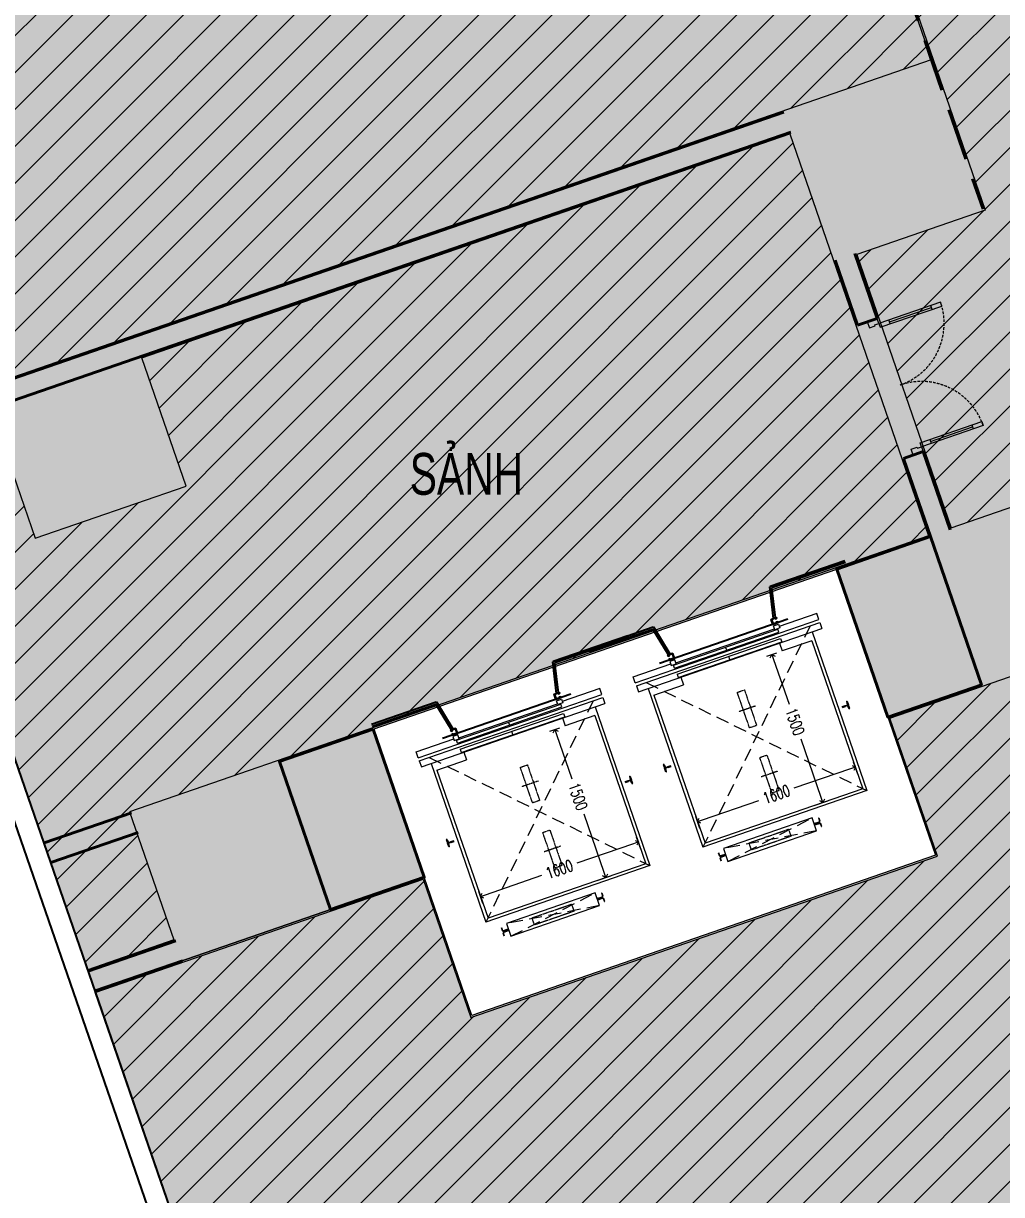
# Model space of a CAD drawing. Header units: millimetres. Extents: x -11451263 to 11578383104, y -507 to 1450429.
# Drawn here: x 12378618 to 12387991, y 1028272 to 1039488 of the extents above; entities that cross this region are included whole.
import ezdxf

# ---------------------------------------------------------------- set-up
doc = ezdxf.new("R2010")
doc.units = ezdxf.units.MM
doc.header["$MEASUREMENT"] = 0
for name, pattern in [('DASH', [0.35, 0.25, -0.1]), ('Xref_ST_MBDV Cot vach 30.7.2022$0$CENTERX2', [4, 2.5, -0.5, 0.5, -0.5]), ('Xref_ST_MBDV Cot vach 30.7.2022$0$HIDDEN', [0.375, 0.25, -0.125]), ('Xref_ST_MBDV Cot vach 30.7.2022$0$HIDDEN2', [0.1875, 0.125, -0.0625]), ('Xref_ST_MBDV Cot vach 30.7.2022$0$PHANTOMX2', [5, 2.5, -0.5, 0.5, -0.5, 0.5, -0.5])]:
    doc.linetypes.add(name, pattern=pattern)
doc.layers.get('0').update_dxf_attribs({"linetype": 'CONTINUOUS', "lineweight": 13})
doc.layers.get('Defpoints').update_dxf_attribs({"color": 5, "linetype": 'CONTINUOUS', "lineweight": 13})
for name, color, linetype in [('A-GLAZ', 135, 'CONTINUOUS'), ('TNG', 50, 'CONTINUOUS'), ('Xref_ST_MBDV Cot vach 30.7.2022$0$KT-Net manh', 139, 'CONTINUOUS')]:
    doc.layers.add(name, color=color, linetype=linetype)
for name, color, linetype, lineweight in [('CUA', 37, 'CONTINUOUS', 13), ('DO DIEN TICH THONG THUY', 141, 'CONTINUOUS', 13), ('KT-Chu viet', 255, 'CONTINUOUS', 20), ('KT-Net cat', 1, 'CONTINUOUS', 40), ('KT-Net cua', 87, 'CONTINUOUS', 9), ('KT-Net to mau', 159, 'CONTINUOUS', 18), ('Xref_ST_MBDV Cot vach 30.7.2022$0$KT-Noi that', 36, 'CONTINUOUS', 9)]:
    doc.layers.add(name, color=color, linetype=linetype, lineweight=lineweight)
doc.styles.add('Xref_ST_MBDV Cot vach 30.7.2022$0$Arial', font='arial.ttf', dxfattribs={"width": 0.7})
doc.styles.add('Xref_ST_MBDV Cot vach 30.7.2022$0$DIM', font='vnsimli.shx', dxfattribs={"width": 0.7})
doc.dimstyles.new('Xref_ST_MBDV Cot vach 30.7.2022$0$CCU 1-100 A1', dxfattribs={"dimscale": 100, "dimtxt": 2.2, "dimasz": 1, "dimexe": 1, "dimexo": 0, "dimgap": 1, "dimtad": 1, "dimdec": 0, "dimdsep": 46, "dimtxsty": 'Xref_ST_MBDV Cot vach 30.7.2022$0$DIM', "dimblk1": 'Xref_ST_MBDV Cot vach 30.7.2022$0$_ARCHTICK', "dimblk2": 'Xref_ST_MBDV Cot vach 30.7.2022$0$_ARCHTICK', "dimsah": 1, "dimcen": 0, "dimdle": 1, "dimclrd": 256, "dimclre": 256, "dimclrt": 31, "dimadec": 0, "dimazin": 0, "dimtfac": 1, "dimtdec": 0, "dimtix": 1, "dimtmove": 2, "dimatfit": 3, "dimldrblk": 'Xref_ST_MBDV Cot vach 30.7.2022$0$_ARCHTICK', "dimfxl": 0, "dimtolj": 1, "dimarcsym": 0})

# ---------------------------------------------------------------- blocks, each defined once
blk = doc.blocks.new('Xref_ST_MBDV Cot vach 30.7.2022$0$_Open90')
at = {"color": 0, "linetype": 'ByBlock', "lineweight": -2}
for p, q in [((0, 0), (-1, 0)), ((-0.5, 0.5), (0, 0)), ((0, 0), (-0.5, -0.5))]:
    blk.add_line(p, q, dxfattribs=at)
blk = doc.blocks.new('*D27')
at = {"layer": 'Defpoints', "color": 5, "transparency": 16777216}
for p, q in [((-2230, 1494), (-2230, 1596)), ((-730, 1457), (-730, 1596)), ((-2180, 1546), (-1728, 1546)), ((-780, 1546), (-1372, 1546))]:
    blk.add_line(p, q, dxfattribs=at)
at = {"layer": 'Defpoints', "color": 0, "transparency": 16777216}
for p in [(-2230, 1546), (-2230, 1494), (-730, 1457)]:
    blk.add_point(p, dxfattribs=at)
at = {"layer": 'Defpoints', "color": 5, "transparency": 16777216, "xscale": 50, "yscale": 50, "zscale": 50, "rotation": 180}
blk.add_blockref('Xref_ST_MBDV Cot vach 30.7.2022$0$_Open90', (-2230, 1546), dxfattribs=at)
at = {"layer": 'Defpoints', "color": 5, "transparency": 16777216, "xscale": 50, "yscale": 50, "zscale": 50}
blk.add_blockref('Xref_ST_MBDV Cot vach 30.7.2022$0$_Open90', (-730, 1546), dxfattribs=at)
at = {"layer": 'Defpoints', "color": 5, "transparency": 16777216, "insert": (-1550, 1546), "char_height": 110, "attachment_point": 5, "style": 'Xref_ST_MBDV Cot vach 30.7.2022$0$DIM'}
blk.add_mtext('\\A1;1500', dxfattribs=at)
blk = doc.blocks.new('Xref_ST_MBDV Cot vach 30.7.2022$0$_ARCHTICK')
at = {"color": 0, "linetype": 'ByBlock', "const_width": 0.15}
blk.add_lwpolyline([(-0.5, -0.5), (0.5, 0.5)], dxfattribs=at)
blk = doc.blocks.new('*D28')
at = {"layer": 'Defpoints', "color": 5, "transparency": 16777216}
for p, q in [((-879, 1950), (-1000, 1950)), ((-950, 1900), (-950, 1328)), ((-950, 400), (-950, 972)), ((-879, 350), (-1000, 350))]:
    blk.add_line(p, q, dxfattribs=at)
at = {"layer": 'Defpoints', "color": 0, "transparency": 16777216}
for p in [(-879, 1950), (-950, 350), (-879, 350)]:
    blk.add_point(p, dxfattribs=at)
at = {"layer": 'Defpoints', "color": 5, "transparency": 16777216, "xscale": 50, "yscale": 50, "zscale": 50}
for p, rotation in [((-950, 1950), 90), ((-950, 350), 270)]:
    blk.add_blockref('Xref_ST_MBDV Cot vach 30.7.2022$0$_Open90', p, dxfattribs=dict(at, rotation=rotation))
at = {"layer": 'Defpoints', "color": 5, "transparency": 16777216, "insert": (-950, 1150), "char_height": 110, "attachment_point": 5, "rotation": 90, "style": 'Xref_ST_MBDV Cot vach 30.7.2022$0$DIM'}
blk.add_mtext('\\A1;1600', dxfattribs=at)
blk = doc.blocks.new('*U273')
for p, q in [((-1260, 525), (-1300, 525)), ((-1280, 100), (-1280, 525)), ((-90, 525), (-50, 525)), ((-70, 100), (-70, 525)), ((-1260, 100), (-1300, 100)), ((-90, 100), (-50, 100))]:
    blk.add_line(p, q)
for points in [[(-1300, 0), (-1260, 0), (-1260, 625), (-1300, 625)], [(-50, 0), (-90, 0), (-90, 625), (-50, 625)], [(-1350, -100), (-1290, -100), (-1290, -40), (-1300, -40), (-1300, 0), (-1350, 0)], [(0, -100), (-60, -100), (-60, -40), (-50, -40), (-50, 0), (0, 0)]]:
    blk.add_lwpolyline(points, close=True)
at = {"linetype": 'Xref_ST_MBDV Cot vach 30.7.2022$0$HIDDEN2', "ltscale": 200}
for centre, start, end in [((-1300, 0), 0, 90), ((-50, 0), 90, 180)]:
    blk.add_arc(centre, 625, start, end, dxfattribs=at)
blk = doc.blocks.new('l3 hatch s')
at = {"true_color": 0xf28888}
h = blk.add_hatch(color=11, dxfattribs=at)
h.dxf.hatch_style = 1
edge = h.paths.add_edge_path()
edge.add_line((12427744, 1045159), (12427744, 1043199))
edge.add_line((12427744, 1043199), (12423483, 1043199))
edge.add_line((12423483, 1043199), (12423483, 1035889))
edge.add_line((12423483, 1035889), (12425833, 1035889))
edge.add_line((12425833, 1035889), (12425833, 1032759))
edge.add_line((12425833, 1032759), (12420083, 1032759))
edge.add_line((12420083, 1032759), (12420083, 1043199))
edge.add_line((12420083, 1043199), (12411783, 1043199))
edge.add_line((12411783, 1043199), (12402983, 1043199))
edge.add_line((12402983, 1043199), (12402983, 1032759))
edge.add_line((12402983, 1032759), (12391427, 1032759))
edge.add_line((12391427, 1032759), (12387312, 1044677))
edge.add_line((12387312, 1044677), (12396016, 1047682))
edge.add_line((12396016, 1047682), (12395888, 1047958))
edge.add_line((12395888, 1047958), (12394156, 1052964))
edge.add_line((12394156, 1052964), (12390416, 1063777))
edge.add_arc((12386995, 1062582), 3623, 19.2448, 77.74)
edge.add_line((12387765, 1066123), (12372717, 1070471))
edge.add_arc((12370014, 1044358), 26252, 84.0917, 110.079)
edge.add_line((12361002, 1069015), (12346965, 1064164))
edge.add_line((12346965, 1064164), (12331570, 1058865))
edge.add_arc((12332695, 1055598), 3455, 108.9927, 207.6902)
edge.add_line((12329635, 1053992), (12337592, 1040614))
edge.add_arc((12340282, 1042214), 3130, 210.7403, 249.8653)
edge.add_line((12339204, 1039275), (12340372, 1038821))
edge.add_arc((12341928, 1043760), 5178, 252.5195, 282.649)
edge.add_line((12343062, 1038707), (12357371, 1043644))
edge.add_line((12357371, 1043644), (12357075, 1044499))
edge.add_line((12357075, 1044499), (12354442, 1043590))
edge.add_line((12354442, 1043590), (12351309, 1052665))
edge.add_line((12351309, 1052665), (12358021, 1054982))
edge.add_line((12358021, 1054982), (12362490, 1056517))
edge.add_line((12362490, 1056517), (12364554, 1050535))
edge.add_line((12364554, 1050535), (12367392, 1051515))
edge.add_line((12367392, 1051515), (12365328, 1057488))
edge.add_line((12365328, 1057488), (12379313, 1062330))
edge.add_line((12379313, 1062330), (12382231, 1053880))
edge.add_line((12382231, 1053880), (12376933, 1052051))
edge.add_line((12376933, 1052051), (12376663, 1052830))
edge.add_line((12376663, 1052830), (12370424, 1050695))
edge.add_line((12370424, 1050695), (12365816, 1049104))
edge.add_line((12365816, 1049104), (12365240, 1050772))
edge.add_line((12365240, 1050772), (12364554, 1050535))
edge.add_line((12364554, 1050535), (12362490, 1056517))
edge.add_line((12362490, 1056517), (12358021, 1054982))
edge.add_line((12358021, 1054982), (12359065, 1051957))
edge.add_line((12359065, 1051957), (12358025, 1051598))
edge.add_line((12358025, 1051598), (12360302, 1045615))
edge.add_line((12360302, 1045615), (12360114, 1045549))
edge.add_line((12360114, 1045549), (12360409, 1044692))
edge.add_line((12360409, 1044692), (12360714, 1044797))
edge.add_arc((12364266, 1030916), 14329, 63.1588, 104.3508, ccw=False)
edge.add_arc((12364266, 1030916), 14329, 31.6526, 63.1588, ccw=False)
edge.add_line((12376463, 1038435), (12379305, 1030222))
edge.add_line((12379305, 1030222), (12382458, 1031311))
edge.add_line((12382458, 1031311), (12381969, 1032729))
edge.add_line((12381969, 1032729), (12386412, 1034263))
edge.add_line((12386412, 1034263), (12387358, 1031522))
edge.add_line((12387358, 1031522), (12382915, 1029988))
edge.add_line((12382915, 1029988), (12382458, 1031311))
edge.add_line((12382458, 1031311), (12379305, 1030222))
edge.add_line((12379305, 1030222), (12380977, 1025391))
edge.add_arc((12385658, 1026868), 4909, 197.5129, 269.9282)
edge.add_line((12385652, 1021959), (12430433, 1021959))
edge.add_line((12430433, 1021959), (12430932, 1021964))
edge.add_arc((12430700, 1026901), 4942, 272.6913, 368.0842)
edge.add_line((12435593, 1027596), (12432234, 1043175))
edge.add_arc((12429149, 1041814), 3373, 23.8149, 82.759)
edge.add_line((12429574, 1045159), (12428473, 1045159))
edge.add_line((12428473, 1045159), (12427744, 1045159))
at = {"elevation": 0}
blk.add_lwpolyline([(12370735, 1043701, -0.138345), (12376463, 1038435), (12379305, 1030222), (12382458, 1031311), (12381969, 1032729), (12386412, 1034263), (12387358, 1031522), (12382915, 1029988), (12382458, 1031311), (12379305, 1030222), (12380977, 1025391, 0.326925), (12385652, 1021959), (12430433, 1021959)], format="xyb", dxfattribs=at)
blk = doc.blocks.new('Xref_ST_MBDV Cot vach 30.7.2022$0$TM 1000kg')
at = {"layer": 'Xref_ST_MBDV Cot vach 30.7.2022$0$KT-Net manh'}
for p, q in [((-2850, 2500), (-2850, 1742.2)), ((-2832, 2500), (-2832, 1754.4)), ((-2500, 1800), (-2500, 500)), ((-2850, 1742.2), (-2847, 1742.2)), ((-2847, 1742.2), (-2847, 1739.2)), ((-2550, 1674.2), (-2847, 1739.2)), ((-2550, 1692.7), (-2832, 1754.4)), ((-2550, 625.8), (-2847, 560.8)), ((-2550, 607.3), (-2832, 545.6)), ((-2850, 557.8), (-2847, 557.8)), ((-2850, -100), (-2850, 557.8)), ((-2847, 557.8), (-2847, 560.8)), ((-2832, -100), (-2832, 545.6))]:
    blk.add_line(p, q, dxfattribs=at)
at = {"layer": 'Xref_ST_MBDV Cot vach 30.7.2022$0$KT-Net manh', "const_width": 2}
for points in [[(-2847, 1742.2), (-2832, 1754.4)], [(-2847, 557.8), (-2832, 545.6)]]:
    blk.add_lwpolyline(points, dxfattribs=at)
at = {"layer": 'Xref_ST_MBDV Cot vach 30.7.2022$0$KT-Net manh', "ltscale": 2}
for points in [[(-2510, 1700), (-2500, 1700), (-2500, 1650), (-2550, 1650), (-2550, 1700), (-2540, 1700), (-2540, 1690), (-2541.6, 1690), (-2541.6, 1698.4), (-2548.4, 1698.4), (-2548.4, 1651.6), (-2501.6, 1651.6), (-2501.6, 1698.4), (-2508.4, 1698.4), (-2508.4, 1690), (-2510, 1690)], [(-2510, 600), (-2500, 600), (-2500, 650), (-2550, 650), (-2550, 600), (-2540, 600), (-2540, 610), (-2541.6, 610), (-2541.6, 601.6), (-2548.4, 601.6), (-2548.4, 648.4), (-2501.6, 648.4), (-2501.6, 601.6), (-2508.4, 601.6), (-2508.4, 610), (-2510, 610)]]:
    blk.add_lwpolyline(points, close=True, dxfattribs=at)
at = {"layer": 'Xref_ST_MBDV Cot vach 30.7.2022$0$KT-Noi that', "linetype": 'Continuous', "ltscale": 2}
for p, q in [((-2460, 2080), (-2460, 1700)), ((-2400, 2080), (-2460, 2080)), ((-2400, 220), (-2400, 2080)), ((-2370, 220), (-2370, 2080)), ((-2370, 2080), (-2310, 2080)), ((-2310, 220), (-2310, 2080)), ((-2310, 1981), (-700, 1981)), ((-2230, 1950), (-730, 1950)), ((-2230, 1950), (-2230, 1650)), ((-730, 1950), (-730, 350)), ((-700, 1981), (-700, 319)), ((-2455, 650), (-2455, 1650)), ((-2441.3, 620), (-2441.3, 1680)), ((-2411, 1680), (-2441.3, 1680)), ((-2411, 620), (-2411, 1680)), ((-2348, 625), (-2348, 1675)), ((-2348, 1675), (-2314, 1675)), ((-2314, 625), (-2314, 1675)), ((-2310, 1650), (-2230, 1650)), ((-2411, 1150), (-2441.3, 1150)), ((-2314, 1150), (-2348, 1150)), ((-2460, 220), (-2460, 600)), ((-2411, 620), (-2441.3, 620)), ((-2348, 625), (-2314, 625)), ((-2310, 650), (-2230, 650)), ((-2230, 350), (-2230, 650)), ((-2230, 350), (-730, 350)), ((-2310, 319), (-700, 319)), ((-2400, 220), (-2460, 220)), ((-2370, 220), (-2310, 220))]:
    blk.add_line(p, q, dxfattribs=at)
at = {"layer": 'Xref_ST_MBDV Cot vach 30.7.2022$0$KT-Noi that', "linetype": 'Continuous'}
for p, q in [((-1572.5, 2077), (-1572.5, 2082)), ((-1572.5, 2082), (-1535, 2082)), ((-1569.5, 2074), (-1540.1, 2070.9)), ((-1540, 2021), (-1540, 2050)), ((-1539, 2020), (-1535, 2020)), ((-1537.1, 2054.1), (-1537.1, 2067.9)), ((-1497.5, 2082), (-1535, 2082)), ((-1531, 2020), (-1535, 2020)), ((-1532.9, 2054.1), (-1532.9, 2067.9)), ((-1530, 2021), (-1530, 2050)), ((-1500.5, 2074), (-1529.9, 2070.9)), ((-1497.5, 2077), (-1497.5, 2082)), ((-603.5, 1460), (-574.4, 1460)), ((-603.5, 1456.8), (-603.5, 1460)), ((-516.5, 1460), (-545.6, 1460)), ((-516.5, 1456.8), (-516.5, 1460)), ((-603.5, 1456.8), (-574.4, 1456.8)), ((-568.2, 1406.2), (-568.2, 1450.6)), ((-565, 1406.2), (-565, 1450.6)), ((-558, 1403.2), (-562, 1403.2)), ((-558, 1400), (-562, 1400)), ((-555, 1406.2), (-555, 1450.6)), ((-551.8, 1406.2), (-551.8, 1450.6)), ((-516.5, 1456.8), (-545.6, 1456.8)), ((-568.2, 493.8), (-568.2, 449.4)), ((-565, 493.8), (-565, 449.4)), ((-558, 500), (-562, 500)), ((-558, 496.8), (-562, 496.8)), ((-555, 493.8), (-555, 449.4)), ((-551.8, 493.8), (-551.8, 449.4)), ((-603.5, 443.2), (-574.4, 443.2)), ((-603.5, 440), (-574.4, 440)), ((-516.5, 443.2), (-545.6, 443.2)), ((-516.5, 440), (-545.6, 440)), ((-1569.5, 226), (-1540.1, 229.1)), ((-1540, 279), (-1540, 250)), ((-1539, 280), (-1535, 280)), ((-1537.1, 245.9), (-1537.1, 232.1)), ((-1531, 280), (-1535, 280)), ((-1532.9, 245.9), (-1532.9, 232.1)), ((-1530, 279), (-1530, 250)), ((-1500.5, 226), (-1529.9, 229.1)), ((-1572.5, 223), (-1572.5, 218)), ((-1572.5, 218), (-1535, 218)), ((-1497.5, 218), (-1535, 218)), ((-1497.5, 223), (-1497.5, 218))]:
    blk.add_line(p, q, dxfattribs=at)
at = {"layer": 'Xref_ST_MBDV Cot vach 30.7.2022$0$KT-Noi that', "linetype": 'Xref_ST_MBDV Cot vach 30.7.2022$0$HIDDEN', "ltscale": 500}
for p, q in [((-2370, 1981), (-700, 319)), ((-2370, 319), (-700, 1981)), ((-495, 1400), (-625, 500)), ((-495, 500), (-625, 1400))]:
    blk.add_line(p, q, dxfattribs=at)
at = {"layer": 'Xref_ST_MBDV Cot vach 30.7.2022$0$KT-Noi that', "linetype": 'Xref_ST_MBDV Cot vach 30.7.2022$0$CENTERX2'}
for p, q in [((-1815, 1236), (-1815, 1066.7)), ((-1155, 1236), (-1155, 1066.7))]:
    blk.add_line(p, q, dxfattribs=at)
at = {"layer": 'Xref_ST_MBDV Cot vach 30.7.2022$0$KT-Noi that', "linetype": 'Continuous', "ltscale": 2}
for points in [[(-2485, 1700), (-2445, 1700), (-2445, 1650), (-2485, 1650)], [(-495, 1400), (-625, 1400), (-625, 500), (-495, 500)], [(-2485, 600), (-2445, 600), (-2445, 650), (-2485, 650)]]:
    blk.add_lwpolyline(points, close=True, dxfattribs=at)
at = {"layer": 'Xref_ST_MBDV Cot vach 30.7.2022$0$KT-Noi that', "linetype": 'Xref_ST_MBDV Cot vach 30.7.2022$0$PHANTOMX2'}
for points in [[(-1635, 1186), (-1635, 1114), (-1995, 1114), (-1995, 1186)], [(-975, 1186), (-975, 1114), (-1335, 1114), (-1335, 1186)], [(-524, 1150), (-524, 750), (-596, 750), (-596, 1150)]]:
    blk.add_lwpolyline(points, close=True, dxfattribs=at)
at = {"layer": 'Xref_ST_MBDV Cot vach 30.7.2022$0$KT-Noi that', "linetype": 'Continuous'}
for centre, radius, start, end in [((-1569.5, 2077), 3, 180, 270), ((-1540.1, 2067.9), 3, 0, 90), ((-1542.3, 2054.7), 5.25, 295.66972, 353.31728), ((-1539, 2021), 1, 180, 270), ((-1529.9, 2067.9), 3, 90, 180), ((-1527.7, 2054.7), 5.25, 186.68272, 244.33028), ((-1531, 2021), 1, 270, 0), ((-1500.5, 2077), 3, 270, 0), ((-574.4, 1450.6), 9.4, 0, 90), ((-545.6, 1450.6), 9.4, 90, 180), ((-574.4, 1450.6), 6.2, 0, 90), ((-562, 1406.2), 6.2, 180, 270), ((-562, 1406.2), 3, 180, 270), ((-558, 1406.2), 3, 270, 0), ((-558, 1406.2), 6.2, 270, 0), ((-545.6, 1450.6), 6.2, 90, 180), ((-574.4, 449.4), 6.2, 270, 0), ((-574.4, 449.4), 9.4, 270, 0), ((-562, 493.8), 6.2, 90, 180), ((-562, 493.8), 3, 90, 180), ((-558, 493.8), 6.2, 0, 90), ((-558, 493.8), 3, 0, 90), ((-545.6, 449.4), 9.4, 180, 270), ((-545.6, 449.4), 6.2, 180, 270), ((-1569.5, 223), 3, 90, 180), ((-1540.1, 232.1), 3, 270, 0), ((-1539, 279), 1, 90, 180), ((-1542.3, 245.3), 5.25, 6.68272, 64.33028), ((-1527.7, 245.3), 5.25, 115.66972, 173.31728), ((-1529.9, 232.1), 3, 180, 270), ((-1531, 279), 1, 0, 90), ((-1500.5, 223), 3, 0, 90)]:
    blk.add_arc(centre, radius, start, end, dxfattribs=at)
at = {"layer": 'Defpoints', "color": 5}
for base, p1, p2, angle, picture, middle in [((-950.2, 350), (-879.1, 1950), (-879.1, 350), 90, '*D28', (-950.2, 1150)), ((-2230, 1545.8), (-730, 1457.2), (-2230, 1494.3), 180, '*D27', (-1550.1, 1545.8))]:
    dim = blk.add_linear_dim(base=base, p1=p1, p2=p2, angle=angle, dimstyle='Xref_ST_MBDV Cot vach 30.7.2022$0$CCU 1-100 A1', override={"dimscale": 50, "dimblk1": 'Xref_ST_MBDV Cot vach 30.7.2022$0$_Open90', "dimblk2": 'Xref_ST_MBDV Cot vach 30.7.2022$0$_Open90', "dimclrd": 5, "dimclre": 5, "dimclrt": 5, "dimlwd": 65535, "dimlwe": 65535}, dxfattribs=at)
    dim.commit()
    dim.dimension.update_dxf_attribs({"geometry": picture, "text_midpoint": middle, "dimtype": 128})
blk = doc.blocks.new('of lift 2')
at = {"layer": 'Xref_ST_MBDV Cot vach 30.7.2022$0$KT-Noi that', "rotation": 0.000344853501118225}
for p in [(214314, 35572), (214314, 33372)]:
    blk.add_blockref('Xref_ST_MBDV Cot vach 30.7.2022$0$TM 1000kg', p, dxfattribs=at)
blk = doc.blocks.new('nt3-4-5')
at = {"layer": 'KT-Net cat', "linetype": 'DASH', "ltscale": 2000}
blk.add_line((807853, 38591), (813436, 22420), dxfattribs=at)
at = {"layer": 'KT-Net cat'}
for p, q in [((803031, 20415), (811528, 23349)), ((803096, 20226), (811594, 23159)), ((812207, 21996), (812422, 21374)), ((812018, 21931), (812233, 21309)), ((812422, 21374), (812233, 21309)), ((812862, 20098), (812673, 20033)), ((812862, 20098), (813121, 19349)), ((812673, 20033), (812932, 19284)), ((805275, 16640, 0), (804438, 16351, 0)), ((805341, 16451, 0), (804503, 16162, 0)), ((805699, 15412), (804862, 15122)), ((805765, 15223), (804927, 14933))]:
    blk.add_line(p, q, dxfattribs=at)
for points in [[(812932, 19284), (812034, 18974), (812523, 17556), (813421, 17866)], [(807591, 17440), (806693, 17130), (807183, 15712), (808081, 16022)]]:
    blk.add_lwpolyline(points, close=True, dxfattribs=at)
at = {"layer": 'CUA', "rotation": 289.0471381025252}
blk.add_blockref('*U273', (812862, 20098), dxfattribs=at)
at = {"layer": 'TNG', "rotation": 289.0471379685479}
blk.add_blockref('of lift 2', (707114, 206515), dxfattribs=at)

msp = doc.modelspace()

# ---------------------------------------------------------------- hatches: boundary and pattern name
at = {"layer": 'DO DIEN TICH THONG THUY'}
h = msp.add_hatch(dxfattribs=at)
h.set_pattern_fill('ANSI31', color=256, scale=2000)
edge = h.paths.add_edge_path()
edge.add_line((12333986.5, 1046700.1), (12379321.6, 1062351.9))
edge.add_line((12379321.6, 1062351.9), (12387832.7, 1037699.8))
edge.add_line((12387832.7, 1037699.8), (12386603.9, 1037275.6))
edge.add_line((12386603.9, 1037275.6), (12387507.8, 1034657.2))
edge.add_line((12387507.8, 1034657.2), (12388736.7, 1035081.5))
edge.add_line((12388736.7, 1035081.5), (12390154.6, 1030974.3))
edge.add_line((12390154.6, 1030974.3), (12434864, 1030977.5))
edge.add_line((12434864, 1030977.5), (12434482.4, 1032747.5))
edge.add_line((12434482.4, 1032747.5), (12432598.1, 1032744.3))
edge.add_line((12432598.1, 1032744.3), (12432598.1, 1032244.3))
edge.add_line((12432598.1, 1032244.3), (12431068.1, 1032244.3))
edge.add_line((12431068.1, 1032244.3), (12431068.1, 1032744.3))
edge.add_line((12431068.1, 1032744.3), (12391416.1, 1032744.3))
edge.add_line((12391416.1, 1032744.3), (12380417, 1064602.7))
edge.add_line((12380417, 1064602.7), (12335051, 1048940.1))
edge.add_arc((12334298.5, 1048802), 765, -152.28484, 10.40127, ccw=False)
edge.add_line((12333621.3, 1048446.2), (12333055.3, 1048233.7))
edge.add_line((12333055.3, 1048233.7), (12333973.7, 1046692.4))
edge.add_line((12333973.7, 1046692.4), (12333986.5, 1046700.1))
h = msp.add_hatch(dxfattribs=at)
h.set_pattern_fill('ANSI31', color=256, scale=2000)
edge = h.paths.add_edge_path()
edge.add_line((12383994.2, 1044129.6), (12385426.4, 1044623.6))
edge.add_line((12385426.4, 1044623.6), (12384512.6, 1047270.3))
edge.add_line((12384512.6, 1047270.3), (12383080.6, 1046775.9))
edge.add_line((12383080.6, 1046775.9), (12382101.5, 1049611.6))
edge.add_line((12382101.5, 1049611.6), (12383533.6, 1050106))
edge.add_line((12383533.6, 1050106), (12382715.3, 1052476.1))
edge.add_line((12382715.3, 1052476.1), (12381283.3, 1051981.7))
edge.add_line((12381283.3, 1051981.7), (12380803.5, 1053371.2))
edge.add_line((12380803.5, 1053371.2), (12376923.3, 1052031.6))
edge.add_line((12376923.3, 1052031.6), (12376649.2, 1052825.6))
edge.add_line((12376649.2, 1052825.6), (12364606.7, 1048667.9))
edge.add_line((12364606.7, 1048667.9), (12365097.4, 1047246.5))
edge.add_line((12365097.4, 1047246.5), (12360134.9, 1045533.1))
edge.add_line((12360134.9, 1045533.1), (12360423.3, 1044696.9))
edge.add_line((12360423.3, 1044696.9), (12360714.1, 1044797.3))
edge.add_arc((12364266.3, 1030925.9), 14319, 31.55063, 104.36364, ccw=False)
edge.add_line((12376468.7, 1038418.3), (12377403.2, 1035717.7))
edge.add_line((12377403.2, 1035717.7), (12387319.2, 1039141.1))
edge.add_line((12387319.2, 1039141.1), (12385925.7, 1043177.4))
edge.add_line((12385925.7, 1043177.4), (12384493.5, 1042683.4))
edge.add_line((12384493.5, 1042683.4), (12383994.2, 1044129.6))
h.paths.add_polyline_path([(12374445, 1046968.2), (12375891.2, 1047467.5), (12376390.5, 1046021.3), (12374944.3, 1045522)], flags=16)
h.paths.add_polyline_path([(12376337.8, 1041485.8), (12377784, 1041985.1), (12378283.3, 1040538.9), (12376837.1, 1040039.5)], flags=16)
h = msp.add_hatch(dxfattribs=at)
h.set_pattern_fill('ANSI31', color=256, scale=2000)
edge = h.paths.add_edge_path()
edge.add_line((12377482.1, 1035501.6), (12378305.7, 1035785.9))
edge.add_line((12378305.7, 1035785.9), (12378729.9, 1034557.1))
edge.add_line((12378729.9, 1034557.1), (12380176.1, 1035056.4))
edge.add_line((12380176.1, 1035056.4), (12379751.9, 1036285.2))
edge.add_line((12379751.9, 1036285.2), (12385962.2, 1038429.3))
edge.add_line((12385962.2, 1038429.3), (12387290.4, 1034582.2))
edge.add_line((12387290.4, 1034582.2), (12379633.9, 1031938.7))
edge.add_line((12379633.9, 1031938.7), (12380059, 1030710.2))
edge.add_line((12380059, 1030710.2), (12379234.8, 1030425))
edge.add_line((12379234.8, 1030425), (12377477.2, 1035515.8))
h = msp.add_hatch(dxfattribs=at)
h.set_pattern_fill('ANSI31', color=256, scale=2000)
edge = h.paths.add_edge_path()
edge.add_line((12397565.6, 1021939.8), (12385613.8, 1021959.6))
edge.add_arc((12385621.8, 1026824.6), 4865, 198.4642, 269.90548, ccw=False)
edge.add_line((12381007.2, 1025283.8), (12379306.2, 1030206.3))
edge.add_line((12379306.2, 1030206.3), (12382449.3, 1031291.5))
edge.add_line((12382449.3, 1031291.5), (12382906, 1029968.7))
edge.add_line((12382906, 1029968.7), (12387377, 1031512.3))
edge.add_line((12387377, 1031512.3), (12386920.1, 1032835.7))
edge.add_line((12386920.1, 1032835.7), (12389221.8, 1033630.3))
edge.add_line((12389221.8, 1033630.3), (12390143.9, 1030959.3))
edge.add_line((12390143.9, 1030959.3), (12390468.1, 1030959.3))
edge.add_line((12390468.1, 1030959.3), (12390468.1, 1029444.3))
edge.add_line((12390468.1, 1029444.3), (12391998.1, 1029444.3))
edge.add_line((12391998.1, 1029444.3), (12391998.1, 1030959.3))
edge.add_line((12391998.1, 1030959.3), (12397568.1, 1030959.3))
edge.add_line((12397568.1, 1030959.3), (12397568.1, 1024974.3))
edge.add_line((12397568.1, 1024974.3), (12396268.1, 1024974.3))
edge.add_line((12396268.1, 1024974.3), (12396268.1, 1023444.3))
edge.add_line((12396268.1, 1023444.3), (12397568.1, 1023444.3))
edge.add_line((12397568.1, 1023444.3), (12397565.6, 1021939.8))
h.paths.add_polyline_path([(12390468.1, 1024974.3), (12391998.1, 1024974.3), (12391998.1, 1023444.3), (12390468.1, 1023444.3)], flags=16)
edge = h.paths.add_edge_path(flags=16)
edge.add_arc((12384585.3, 1025384.2), 765, 0, 360)

# ---------------------------------------------------------------- linework, layer by layer
at = {"layer": 'A-GLAZ', "flags": 128}
for points in [[(12360934.6, 1069203.3, -0.1140331), (12372754.9, 1070668), (12387813.7, 1066316.9, -0.2604673), (12390604.7, 1063842.3), (12396075.1, 1048030.1, 0.2908633), (12399939.4, 1045359.3), (12429586.4, 1045359.3, -0.2655276), (12432425.5, 1043237.2), (12435790, 1027630.9, -0.4513715), (12430789.1, 1021759.3), (12385651.7, 1021759.3, -0.326781), (12380786.9, 1025328.1), (12376281.1, 1038348.6, 0.3277018), (12360771.6, 1044605.5), (12343116.5, 1038514.4, -0.1330764), (12340305.8, 1038631.8), (12339133.6, 1039088.2, -0.183721), (12337346.9, 1040640.8), (12332876.4, 1048143.1, -0.022157), (12329458.7, 1053898.7, -0.4620919), (12331535.2, 1059064.4), (12360934.6, 1069203.3)], [(12430743.3, 1021885.1, 0.4407558), (12435601.1, 1027551.8), (12432233.1, 1043177.2, 0.2631245), (12429571.9, 1045159.8), (12399925.9, 1045156.9, -0.2901714), (12395888, 1047957.5), (12390428.8, 1063726.5, 0.2671936), (12387757.4, 1066124.4), (12372716.6, 1070470.8, 0.1151018), (12360883.7, 1068971.4), (12331535.5, 1058852.9, 0.4432386), (12329569.2, 1054125.4, 0.0232555), (12333035.5, 1048265.6), (12337498.1, 1040783, 0.1849113), (12339165.5, 1039289.8), (12340371, 1038820.3, 0.1319567), (12343062.2, 1038707), (12360714.1, 1044797.3, -0.328326), (12376463, 1038434), (12381007.2, 1025283.8, 0.3178043), (12385613.8, 1021959.6), (12430743.9, 1021885.1)]]:
    msp.add_lwpolyline(points, format="xyb", dxfattribs=at)
at = {"layer": 'DO DIEN TICH THONG THUY'}
for points in [[(12333986.5, 1046700.1), (12379321.6, 1062351.9), (12387832.7, 1037699.8), (12386603.9, 1037275.6), (12387507.8, 1034657.2), (12388736.7, 1035081.5), (12390154.6, 1030974.3), (12434864, 1030977.5), (12434482.4, 1032747.5), (12432598.1, 1032744.3), (12432598.1, 1032244.3), (12431068.1, 1032244.3), (12431068.1, 1032744.3), (12391416.1, 1032744.3), (12380417, 1064602.7), (12335051, 1048940.1, -0.8592715), (12333621.3, 1048446.2), (12333055.3, 1048233.7), (12333973.7, 1046692.4)], [(12383994.2, 1044129.6), (12385426.4, 1044623.6), (12384512.6, 1047270.3), (12383080.6, 1046775.9), (12382101.5, 1049611.6), (12383533.6, 1050106), (12382715.3, 1052476.1), (12381283.3, 1051981.7), (12380803.5, 1053371.2), (12376923.3, 1052031.6), (12376649.2, 1052825.6), (12364606.7, 1048667.9), (12365097.4, 1047246.5), (12360134.9, 1045533.1), (12360423.3, 1044696.9), (12360714.1, 1044797.3, -0.3288462), (12376468.7, 1038418.3), (12377403.2, 1035717.7), (12387319.2, 1039141.1), (12385925.7, 1043177.4), (12384493.5, 1042683.4)], [(12397565.6, 1021939.8), (12385613.8, 1021959.6, -0.3222266), (12381007.2, 1025283.8), (12379306.2, 1030206.3), (12382449.3, 1031291.5), (12382906, 1029968.7), (12387377, 1031512.3), (12386920.1, 1032835.7), (12389221.8, 1033630.3), (12390143.9, 1030959.3), (12390468.1, 1030959.3), (12390468.1, 1029444.3), (12391998.1, 1029444.3), (12391998.1, 1030959.3), (12397568.1, 1030959.3), (12397568.1, 1024974.3), (12396268.1, 1024974.3), (12396268.1, 1023444.3), (12397568.1, 1023444.3)]]:
    msp.add_lwpolyline(points, format="xyb", close=True, dxfattribs=at)
msp.add_lwpolyline([(12377482.1, 1035501.6), (12378305.7, 1035785.9), (12378729.9, 1034557.1), (12380176.1, 1035056.4), (12379751.9, 1036285.2), (12385962.2, 1038429.3), (12387290.4, 1034582.2), (12379633.9, 1031938.7), (12380059, 1030710.2), (12379234.8, 1030425), (12377477.2, 1035515.8)], dxfattribs=at)
at = {"layer": 'KT-Net cua', "elevation": 0}
msp.add_lwpolyline([(12360934.6, 1069203.3, -0.1140331), (12372754.9, 1070668), (12387813.7, 1066316.9, -0.2604673), (12390604.7, 1063842.3), (12396075.1, 1048030.1, 0.2908633), (12399939.4, 1045359.3), (12429586.4, 1045359.3, -0.2655276), (12432425.5, 1043237.2), (12435790, 1027630.9, -0.4513715), (12430789.1, 1021759.3), (12385651.7, 1021759.3, -0.326781), (12380786.9, 1025328.1), (12376281.1, 1038348.6, 0.3277018), (12360771.6, 1044605.5), (12343116.5, 1038514.4, -0.1330764), (12340305.8, 1038631.8), (12339133.6, 1039088.2, -0.183721), (12337346.9, 1040640.8), (12332876.4, 1048143.1, -0.022157), (12329458.7, 1053898.7, -0.4620919), (12331535.2, 1059064.4), (12360934.6, 1069203.3)], format="xyb", dxfattribs=at)

# ---------------------------------------------------------------- block references
at = {"layer": 'KT-Net cat'}
msp.add_blockref('nt3-4-5', (11574377.7, 1015288.9), dxfattribs=at)
at = {"layer": 'KT-Net to mau'}
msp.add_blockref('l3 hatch s', (0, 0, 0), dxfattribs=at)

# ---------------------------------------------------------------- texts
at = {"layer": 'KT-Chu viet', "insert": (12382862.8, 1035374.2), "char_height": 400, "width": 5339.453, "attachment_point": 2, "style": 'Xref_ST_MBDV Cot vach 30.7.2022$0$Arial'}
msp.add_mtext('SẢNH', dxfattribs=at)

doc.saveas('drawing.dxf')
